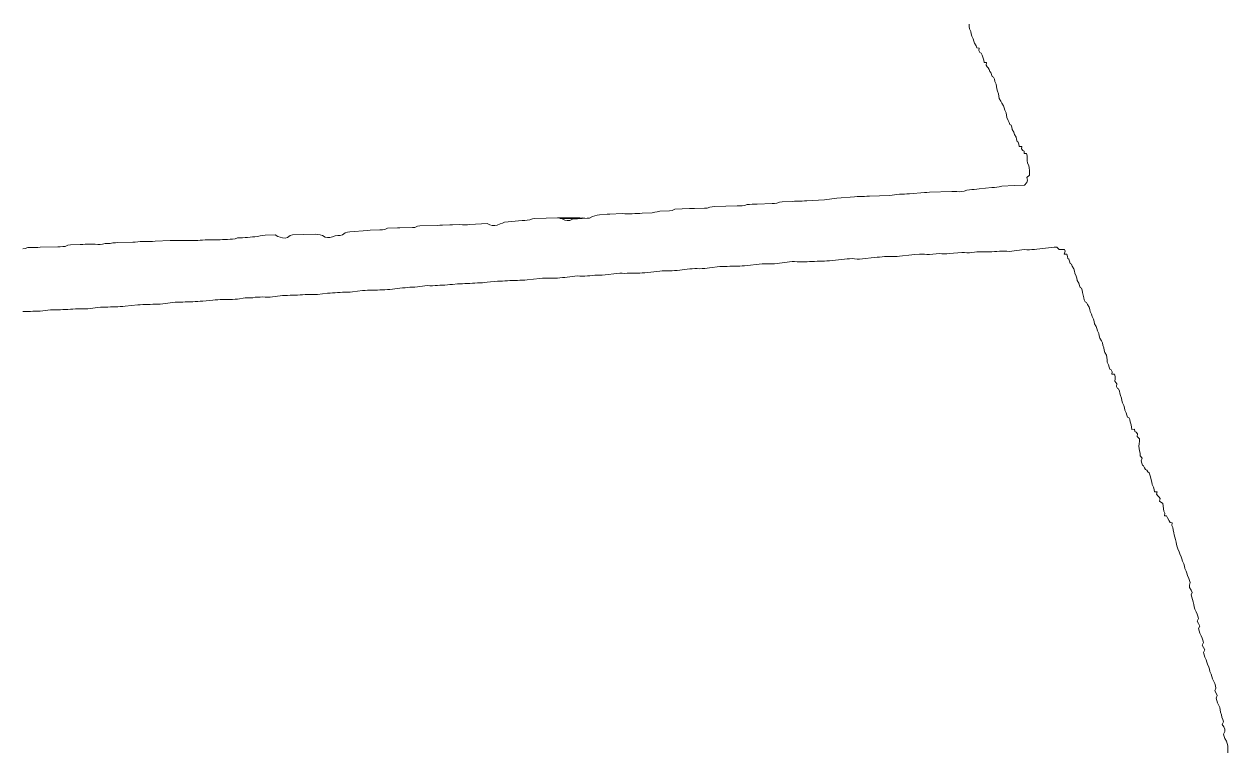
# Model space of a CAD drawing. Extents: x -16 to 11205, y -14909 to 147.
# Drawn here: x 15.76 to 26.38, y 104.07 to 110.5 of the extents above; entities that cross this region are included whole.
import ezdxf

# ---------------------------------------------------------------- set-up
doc = ezdxf.new("R2010")
doc.units = 0
doc.layers.get('0').update_dxf_attribs({"color": 1, "linetype": 'CONTINUOUS', "lineweight": 15, "true_color": 0xff0000})

msp = doc.modelspace()

# ---------------------------------------------------------------- linework, layer by layer
for p, q in [((24.097, 110.502), (24.097, 110.481)), ((24.097, 110.481), (24.1, 110.46)), ((24.1, 110.46), (24.109, 110.436)), ((24.109, 110.436), (24.113, 110.416)), ((24.113, 110.416), (24.118, 110.396)), ((24.118, 110.396), (24.13, 110.371)), ((24.13, 110.371), (24.136, 110.352)), ((24.136, 110.352), (24.142, 110.333)), ((24.142, 110.333), (24.157, 110.309)), ((24.157, 110.309), (24.164, 110.291)), ((24.164, 110.291), (24.184, 110.29)), ((24.184, 110.29), (24.181, 110.267)), ((24.181, 110.267), (24.191, 110.252)), ((24.191, 110.252), (24.201, 110.245)), ((24.201, 110.245), (24.209, 110.228)), ((24.209, 110.228), (24.215, 110.209)), ((24.215, 110.209), (24.224, 110.183)), ((24.224, 110.183), (24.228, 110.163)), ((24.228, 110.163), (24.25, 110.163)), ((24.25, 110.163), (24.245, 110.139)), ((24.245, 110.139), (24.255, 110.123)), ((24.255, 110.123), (24.264, 110.116)), ((24.264, 110.116), (24.273, 110.1)), ((24.273, 110.1), (24.279, 110.082)), ((24.279, 110.082), (24.288, 110.075)), ((24.288, 110.075), (24.294, 110.057)), ((24.294, 110.057), (24.3, 110.038)), ((24.3, 110.038), (24.31, 110.033)), ((24.31, 110.033), (24.318, 110.015)), ((24.318, 110.015), (24.323, 109.996)), ((24.323, 109.996), (24.335, 109.971)), ((24.335, 109.971), (24.338, 109.951)), ((24.338, 109.951), (24.341, 109.931)), ((24.341, 109.931), (24.345, 109.91)), ((24.345, 109.91), (24.355, 109.886)), ((24.355, 109.886), (24.357, 109.866)), ((24.357, 109.866), (24.361, 109.845)), ((24.361, 109.845), (24.376, 109.821)), ((24.376, 109.821), (24.383, 109.803)), ((24.383, 109.803), (24.4, 109.78)), ((24.4, 109.78), (24.405, 109.761)), ((24.405, 109.761), (24.41, 109.741)), ((24.41, 109.741), (24.422, 109.717)), ((24.422, 109.717), (24.425, 109.696)), ((24.425, 109.696), (24.427, 109.676)), ((24.427, 109.676), (24.44, 109.651)), ((24.44, 109.651), (24.448, 109.633)), ((24.448, 109.633), (24.455, 109.615)), ((24.455, 109.615), (24.465, 109.61)), ((24.465, 109.61), (24.471, 109.591)), ((24.471, 109.591), (24.476, 109.572)), ((24.476, 109.572), (24.49, 109.548)), ((24.49, 109.548), (24.495, 109.528)), ((24.495, 109.528), (24.509, 109.504)), ((24.509, 109.504), (24.514, 109.485)), ((24.514, 109.485), (24.519, 109.466)), ((24.519, 109.466), (24.528, 109.46)), ((24.528, 109.46), (24.533, 109.441)), ((24.533, 109.441), (24.538, 109.422)), ((24.538, 109.422), (24.559, 109.422)), ((24.559, 109.422), (24.558, 109.4)), ((24.558, 109.4), (24.568, 109.385)), ((24.568, 109.385), (24.582, 109.38)), ((24.582, 109.38), (24.582, 109.358)), ((24.582, 109.358), (24.602, 109.358)), ((24.602, 109.358), (24.606, 109.338)), ((24.606, 109.338), (24.607, 109.317)), ((24.607, 109.317), (24.608, 109.296)), ((24.608, 109.296), (24.611, 109.275)), ((24.611, 109.275), (24.622, 109.252)), ((24.622, 109.252), (24.625, 109.231)), ((24.625, 109.231), (24.628, 109.21)), ((24.628, 109.21), (24.629, 109.189)), ((24.604, 109.104), (24.585, 109.08)), ((24.627, 109.168), (24.604, 109.147)), ((24.604, 109.147), (24.61, 109.122)), ((24.61, 109.122), (24.604, 109.104)), ((24.629, 109.189), (24.627, 109.168)), ((23.215, 108.983), (23.193, 108.981)), ((23.392, 108.989), (23.215, 108.983)), ((23.415, 108.991), (23.392, 108.989)), ((23.437, 108.995), (23.415, 108.991)), ((23.458, 108.997), (23.437, 108.995)), ((23.48, 108.999), (23.458, 108.997)), ((23.502, 109), (23.48, 108.999)), ((23.524, 109.001), (23.502, 109)), ((23.546, 109.002), (23.524, 109.001)), ((23.568, 109.004), (23.546, 109.002)), ((23.701, 109.016), (23.568, 109.004)), ((23.723, 109.016), (23.701, 109.016)), ((23.745, 109.018), (23.723, 109.016)), ((23.943, 109.024), (23.745, 109.018)), ((23.965, 109.024), (23.943, 109.024)), ((23.987, 109.023), (23.965, 109.024)), ((24.009, 109.021), (23.987, 109.023)), ((24.031, 109.022), (24.009, 109.021)), ((24.052, 109.025), (24.031, 109.022)), ((24.076, 109.036), (24.052, 109.025)), ((24.098, 109.039), (24.076, 109.036)), ((24.119, 109.04), (24.098, 109.039)), ((24.141, 109.041), (24.119, 109.04)), ((24.163, 109.043), (24.141, 109.041)), ((24.184, 109.047), (24.163, 109.043)), ((24.296, 109.058), (24.184, 109.047)), ((24.318, 109.06), (24.296, 109.058)), ((24.339, 109.063), (24.318, 109.06)), ((24.361, 109.066), (24.339, 109.063)), ((24.383, 109.069), (24.361, 109.066)), ((24.494, 109.076), (24.383, 109.069)), ((24.585, 109.08), (24.494, 109.076)), ((21.783, 108.876), (21.761, 108.875)), ((21.806, 108.886), (21.783, 108.876)), ((21.828, 108.889), (21.806, 108.886)), ((21.85, 108.892), (21.828, 108.889)), ((22.048, 108.897), (21.85, 108.892)), ((22.07, 108.897), (22.048, 108.897)), ((22.092, 108.898), (22.07, 108.897)), ((22.114, 108.9), (22.092, 108.898)), ((22.137, 108.908), (22.114, 108.9)), ((22.158, 108.91), (22.137, 108.908)), ((22.18, 108.911), (22.158, 108.91)), ((22.202, 108.911), (22.18, 108.911)), ((22.224, 108.912), (22.202, 108.911)), ((22.356, 108.916), (22.224, 108.912)), ((22.378, 108.917), (22.356, 108.916)), ((22.4, 108.919), (22.378, 108.917)), ((22.423, 108.929), (22.4, 108.919)), ((22.445, 108.932), (22.423, 108.929)), ((22.533, 108.936), (22.445, 108.932)), ((22.555, 108.937), (22.533, 108.936)), ((22.577, 108.937), (22.555, 108.937)), ((22.599, 108.938), (22.577, 108.937)), ((22.621, 108.939), (22.599, 108.938)), ((22.642, 108.94), (22.621, 108.939)), ((22.664, 108.942), (22.642, 108.94)), ((22.819, 108.951), (22.664, 108.942)), ((22.841, 108.954), (22.819, 108.951)), ((22.863, 108.957), (22.841, 108.954)), ((22.885, 108.959), (22.863, 108.957)), ((22.906, 108.962), (22.885, 108.959)), ((22.928, 108.964), (22.906, 108.962)), ((23.084, 108.977), (22.928, 108.964)), ((23.106, 108.978), (23.084, 108.977)), ((23.172, 108.98), (23.106, 108.978)), ((23.193, 108.981), (23.172, 108.98)), ((20.218, 108.772), (20.197, 108.769)), ((20.242, 108.781), (20.218, 108.772)), ((20.264, 108.784), (20.242, 108.781)), ((20.462, 108.79), (20.264, 108.784)), ((20.659, 108.791), (20.462, 108.79)), ((20.504, 108.781), (20.483, 108.786)), ((20.483, 108.786), (20.616, 108.785)), ((20.528, 108.77), (20.504, 108.781)), ((20.595, 108.779), (20.571, 108.768)), ((20.726, 108.787), (20.595, 108.779)), ((20.616, 108.785), (20.637, 108.789)), ((20.637, 108.789), (20.682, 108.79)), ((20.704, 108.788), (20.659, 108.791)), ((20.682, 108.79), (20.704, 108.788)), ((20.747, 108.789), (20.726, 108.787)), ((20.771, 108.803), (20.747, 108.789)), ((20.792, 108.809), (20.771, 108.803)), ((20.813, 108.814), (20.792, 108.809)), ((20.834, 108.818), (20.813, 108.814)), ((20.902, 108.824), (20.834, 108.818)), ((20.924, 108.824), (20.902, 108.824)), ((21.034, 108.829), (20.924, 108.824)), ((21.056, 108.827), (21.034, 108.829)), ((21.078, 108.825), (21.056, 108.827)), ((21.1, 108.825), (21.078, 108.825)), ((21.123, 108.826), (21.1, 108.825)), ((21.145, 108.828), (21.123, 108.826)), ((21.167, 108.829), (21.145, 108.828)), ((21.189, 108.83), (21.167, 108.829)), ((21.211, 108.831), (21.189, 108.83)), ((21.298, 108.834), (21.211, 108.831)), ((21.322, 108.842), (21.298, 108.834)), ((21.344, 108.845), (21.322, 108.842)), ((21.365, 108.85), (21.344, 108.845)), ((21.453, 108.853), (21.365, 108.85)), ((21.474, 108.855), (21.453, 108.853)), ((21.498, 108.866), (21.474, 108.855)), ((21.629, 108.872), (21.498, 108.866)), ((21.673, 108.873), (21.629, 108.872)), ((21.761, 108.875), (21.651, 108.872)), ((21.651, 108.872), (21.673, 108.873)), ((18.609, 108.664), (18.589, 108.659)), ((18.63, 108.668), (18.609, 108.664)), ((18.787, 108.678), (18.63, 108.668)), ((18.809, 108.681), (18.787, 108.678)), ((18.897, 108.684), (18.809, 108.681)), ((18.918, 108.685), (18.897, 108.684)), ((18.94, 108.689), (18.918, 108.685)), ((18.963, 108.699), (18.94, 108.689)), ((19.051, 108.702), (18.963, 108.699)), ((19.073, 108.703), (19.051, 108.702)), ((19.183, 108.706), (19.073, 108.703)), ((19.205, 108.707), (19.183, 108.706)), ((19.228, 108.717), (19.205, 108.707)), ((19.25, 108.72), (19.228, 108.717)), ((19.404, 108.724), (19.25, 108.72)), ((19.426, 108.725), (19.404, 108.724)), ((19.448, 108.727), (19.426, 108.725)), ((19.514, 108.729), (19.448, 108.727)), ((19.536, 108.73), (19.514, 108.729)), ((19.602, 108.732), (19.536, 108.73)), ((19.624, 108.73), (19.602, 108.732)), ((19.646, 108.729), (19.624, 108.73)), ((19.668, 108.729), (19.646, 108.729)), ((19.69, 108.731), (19.668, 108.729)), ((19.844, 108.741), (19.69, 108.731)), ((19.867, 108.728), (19.844, 108.741)), ((19.888, 108.724), (19.867, 108.728)), ((19.911, 108.723), (19.888, 108.724)), ((19.932, 108.725), (19.911, 108.723)), ((19.957, 108.738), (19.932, 108.725)), ((19.977, 108.745), (19.957, 108.738)), ((19.996, 108.752), (19.977, 108.745)), ((20.153, 108.768), (19.996, 108.752)), ((20.175, 108.767), (20.153, 108.768)), ((20.197, 108.769), (20.175, 108.767)), ((20.55, 108.767), (20.528, 108.77)), ((20.571, 108.768), (20.55, 108.767)), ((16.385, 108.559), (16.296, 108.557)), ((16.407, 108.555), (16.385, 108.559)), ((16.45, 108.558), (16.429, 108.554)), ((16.471, 108.563), (16.45, 108.558)), ((16.516, 108.564), (16.471, 108.563)), ((16.54, 108.569), (16.516, 108.564)), ((16.562, 108.57), (16.54, 108.569)), ((16.583, 108.573), (16.562, 108.57)), ((16.715, 108.576), (16.583, 108.573)), ((16.737, 108.577), (16.715, 108.576)), ((16.759, 108.579), (16.737, 108.577)), ((16.781, 108.581), (16.759, 108.579)), ((16.869, 108.583), (16.781, 108.581)), ((16.891, 108.583), (16.869, 108.583)), ((16.913, 108.585), (16.891, 108.583)), ((17.046, 108.591), (16.913, 108.585)), ((17.068, 108.591), (17.046, 108.591)), ((17.134, 108.592), (17.068, 108.591)), ((17.156, 108.592), (17.134, 108.592)), ((17.178, 108.592), (17.156, 108.592)), ((17.2, 108.591), (17.178, 108.592)), ((17.222, 108.591), (17.2, 108.591)), ((17.244, 108.59), (17.222, 108.591)), ((17.266, 108.59), (17.244, 108.59)), ((17.289, 108.591), (17.266, 108.59)), ((17.311, 108.593), (17.289, 108.591)), ((17.332, 108.595), (17.311, 108.593)), ((17.354, 108.596), (17.332, 108.595)), ((17.487, 108.598), (17.354, 108.596)), ((17.508, 108.599), (17.487, 108.598)), ((17.53, 108.6), (17.508, 108.599)), ((17.552, 108.601), (17.53, 108.6)), ((17.574, 108.602), (17.552, 108.601)), ((17.596, 108.603), (17.574, 108.602)), ((17.618, 108.605), (17.596, 108.603)), ((17.641, 108.613), (17.618, 108.605)), ((17.663, 108.614), (17.641, 108.613)), ((17.685, 108.615), (17.663, 108.614)), ((17.707, 108.616), (17.685, 108.615)), ((17.729, 108.618), (17.707, 108.616)), ((17.751, 108.621), (17.729, 108.618)), ((17.772, 108.623), (17.751, 108.621)), ((17.794, 108.624), (17.772, 108.623)), ((17.816, 108.625), (17.794, 108.624)), ((17.84, 108.632), (17.816, 108.625)), ((17.862, 108.635), (17.84, 108.632)), ((17.883, 108.637), (17.862, 108.635)), ((17.971, 108.64), (17.883, 108.637)), ((17.995, 108.627), (17.971, 108.64)), ((18.016, 108.62), (17.995, 108.627)), ((18.037, 108.613), (18.016, 108.62)), ((18.06, 108.611), (18.037, 108.613)), ((18.082, 108.616), (18.06, 108.611)), ((18.105, 108.635), (18.082, 108.616)), ((18.125, 108.642), (18.105, 108.635)), ((18.325, 108.647), (18.125, 108.642)), ((18.347, 108.645), (18.325, 108.647)), ((18.369, 108.642), (18.347, 108.645)), ((18.389, 108.636), (18.369, 108.642)), ((18.412, 108.62), (18.389, 108.636)), ((18.434, 108.616), (18.412, 108.62)), ((18.456, 108.618), (18.434, 108.616)), ((18.478, 108.623), (18.456, 108.618)), ((18.501, 108.633), (18.478, 108.623)), ((18.524, 108.634), (18.501, 108.633)), ((18.545, 108.636), (18.524, 108.634)), ((18.566, 108.641), (18.545, 108.636)), ((18.589, 108.659), (18.566, 108.641)), ((15.767, 108.519), (15.745, 108.516)), ((15.79, 108.528), (15.767, 108.519)), ((15.856, 108.53), (15.79, 108.528)), ((15.878, 108.53), (15.856, 108.53)), ((15.9, 108.532), (15.878, 108.53)), ((16.054, 108.534), (15.9, 108.532)), ((16.076, 108.535), (16.054, 108.534)), ((16.098, 108.537), (16.076, 108.535)), ((16.12, 108.539), (16.098, 108.537)), ((16.143, 108.549), (16.12, 108.539)), ((16.165, 108.552), (16.143, 108.549)), ((16.252, 108.554), (16.165, 108.552)), ((16.275, 108.555), (16.252, 108.554)), ((16.296, 108.557), (16.275, 108.555)), ((16.429, 108.554), (16.407, 108.555)), ((23.459, 108.45), (23.481, 108.452)), ((23.481, 108.452), (23.591, 108.464)), ((23.591, 108.464), (23.613, 108.466)), ((23.613, 108.466), (23.657, 108.471)), ((23.657, 108.471), (23.679, 108.471)), ((23.679, 108.471), (23.701, 108.469)), ((23.701, 108.469), (23.723, 108.466)), ((23.723, 108.466), (23.746, 108.466)), ((23.746, 108.466), (23.833, 108.475)), ((23.833, 108.475), (23.855, 108.473)), ((23.855, 108.473), (23.877, 108.473)), ((23.877, 108.473), (23.899, 108.474)), ((23.899, 108.474), (23.921, 108.476)), ((23.921, 108.476), (24.032, 108.486)), ((24.032, 108.486), (24.054, 108.484)), ((24.054, 108.484), (24.076, 108.482)), ((24.076, 108.482), (24.098, 108.483)), ((24.098, 108.483), (24.164, 108.49)), ((24.164, 108.49), (24.186, 108.491)), ((24.186, 108.491), (24.208, 108.491)), ((24.208, 108.491), (24.23, 108.492)), ((24.23, 108.492), (24.252, 108.492)), ((24.252, 108.492), (24.274, 108.492)), ((24.274, 108.492), (24.296, 108.492)), ((24.296, 108.492), (24.318, 108.493)), ((24.318, 108.493), (24.34, 108.494)), ((24.34, 108.494), (24.362, 108.496)), ((24.362, 108.496), (24.384, 108.498)), ((24.384, 108.498), (24.406, 108.498)), ((24.406, 108.498), (24.428, 108.496)), ((24.428, 108.496), (24.45, 108.495)), ((24.45, 108.495), (24.583, 108.51)), ((24.583, 108.51), (24.605, 108.509)), ((24.605, 108.509), (24.627, 108.509)), ((24.627, 108.509), (24.649, 108.51)), ((24.649, 108.51), (24.671, 108.512)), ((24.671, 108.512), (24.692, 108.515)), ((24.692, 108.515), (24.847, 108.532)), ((24.847, 108.532), (24.869, 108.533)), ((24.869, 108.533), (24.891, 108.511)), ((24.891, 108.511), (24.936, 108.512)), ((24.942, 108.496), (24.935, 108.469)), ((24.935, 108.469), (24.958, 108.469)), ((24.936, 108.512), (24.942, 108.496)), ((24.958, 108.469), (24.962, 108.45)), ((21.762, 108.345), (21.805, 108.35)), ((21.805, 108.35), (21.895, 108.36)), ((21.895, 108.36), (21.917, 108.361)), ((21.917, 108.361), (21.939, 108.362)), ((21.939, 108.362), (21.961, 108.362)), ((21.961, 108.362), (21.983, 108.363)), ((21.983, 108.363), (22.005, 108.365)), ((22.005, 108.365), (22.027, 108.365)), ((22.027, 108.365), (22.049, 108.365)), ((22.049, 108.365), (22.071, 108.365)), ((22.071, 108.365), (22.093, 108.366)), ((22.093, 108.366), (22.114, 108.368)), ((22.114, 108.368), (22.269, 108.385)), ((22.269, 108.385), (22.291, 108.385)), ((22.291, 108.385), (22.313, 108.385)), ((22.313, 108.385), (22.335, 108.385)), ((22.335, 108.385), (22.357, 108.385)), ((22.357, 108.385), (22.379, 108.386)), ((22.379, 108.386), (22.533, 108.405)), ((22.533, 108.405), (22.555, 108.404)), ((22.555, 108.404), (22.577, 108.403)), ((22.577, 108.403), (22.6, 108.403)), ((22.6, 108.403), (22.622, 108.403)), ((22.622, 108.403), (22.644, 108.403)), ((22.644, 108.403), (22.666, 108.403)), ((22.666, 108.403), (22.688, 108.404)), ((22.688, 108.404), (22.71, 108.404)), ((22.71, 108.404), (22.732, 108.406)), ((22.732, 108.406), (22.754, 108.407)), ((22.754, 108.407), (22.776, 108.407)), ((22.776, 108.407), (22.798, 108.408)), ((22.798, 108.408), (22.82, 108.409)), ((22.82, 108.409), (22.841, 108.411)), ((22.841, 108.411), (22.863, 108.412)), ((22.863, 108.412), (22.996, 108.427)), ((22.996, 108.427), (23.018, 108.429)), ((23.018, 108.429), (23.04, 108.43)), ((23.04, 108.43), (23.062, 108.431)), ((23.062, 108.431), (23.084, 108.429)), ((23.084, 108.429), (23.106, 108.427)), ((23.106, 108.427), (23.128, 108.426)), ((23.128, 108.426), (23.283, 108.443)), ((23.283, 108.443), (23.305, 108.444)), ((23.305, 108.444), (23.327, 108.446)), ((23.327, 108.446), (23.349, 108.449)), ((23.349, 108.449), (23.371, 108.45)), ((23.371, 108.45), (23.393, 108.45)), ((23.393, 108.45), (23.415, 108.45)), ((23.415, 108.45), (23.437, 108.449)), ((23.437, 108.449), (23.459, 108.45)), ((24.962, 108.45), (24.967, 108.431)), ((24.967, 108.431), (24.976, 108.425)), ((24.976, 108.425), (24.982, 108.407)), ((24.982, 108.407), (24.988, 108.388)), ((24.988, 108.388), (24.998, 108.383)), ((24.998, 108.383), (25.004, 108.364)), ((25.004, 108.364), (25.019, 108.34)), ((20.087, 108.239), (20.109, 108.239)), ((20.109, 108.239), (20.131, 108.24)), ((20.131, 108.24), (20.153, 108.241)), ((20.153, 108.241), (20.175, 108.242)), ((20.175, 108.242), (20.197, 108.243)), ((20.197, 108.243), (20.308, 108.256)), ((20.308, 108.256), (20.33, 108.257)), ((20.33, 108.257), (20.352, 108.257)), ((20.352, 108.257), (20.374, 108.257)), ((20.374, 108.257), (20.396, 108.258)), ((20.396, 108.258), (20.418, 108.258)), ((20.418, 108.258), (20.44, 108.258)), ((20.44, 108.258), (20.462, 108.259)), ((20.462, 108.259), (20.484, 108.261)), ((20.484, 108.261), (20.506, 108.263)), ((20.506, 108.263), (20.527, 108.265)), ((20.527, 108.265), (20.638, 108.278)), ((20.638, 108.278), (20.66, 108.277)), ((20.66, 108.277), (20.683, 108.277)), ((20.683, 108.277), (20.705, 108.277)), ((20.705, 108.277), (20.727, 108.278)), ((20.727, 108.278), (20.748, 108.28)), ((20.748, 108.28), (20.77, 108.282)), ((20.77, 108.282), (20.792, 108.284)), ((20.792, 108.284), (20.814, 108.285)), ((20.814, 108.285), (20.836, 108.286)), ((20.836, 108.286), (20.858, 108.286)), ((20.858, 108.286), (21.013, 108.303)), ((21.013, 108.303), (21.035, 108.301)), ((21.035, 108.301), (21.057, 108.3)), ((21.057, 108.3), (21.079, 108.301)), ((21.079, 108.301), (21.101, 108.302)), ((21.101, 108.302), (21.123, 108.302)), ((21.123, 108.302), (21.145, 108.302)), ((21.145, 108.302), (21.167, 108.302)), ((21.167, 108.302), (21.189, 108.302)), ((21.189, 108.302), (21.211, 108.304)), ((21.211, 108.304), (21.233, 108.306)), ((21.233, 108.306), (21.366, 108.321)), ((21.366, 108.321), (21.388, 108.322)), ((21.388, 108.322), (21.41, 108.322)), ((21.41, 108.322), (21.432, 108.322)), ((21.432, 108.322), (21.454, 108.322)), ((21.454, 108.322), (21.476, 108.323)), ((21.476, 108.323), (21.497, 108.325)), ((21.497, 108.325), (21.519, 108.327)), ((21.519, 108.327), (21.63, 108.341)), ((21.63, 108.341), (21.652, 108.342)), ((21.652, 108.342), (21.674, 108.343)), ((21.674, 108.343), (21.696, 108.343)), ((21.696, 108.343), (21.718, 108.342)), ((21.718, 108.342), (21.74, 108.343)), ((21.74, 108.343), (21.762, 108.345)), ((25.019, 108.34), (25.024, 108.321)), ((25.024, 108.321), (25.028, 108.301)), ((25.028, 108.301), (25.041, 108.277)), ((25.041, 108.277), (25.045, 108.257)), ((25.045, 108.257), (25.049, 108.237)), ((18.545, 108.132), (18.567, 108.134)), ((18.567, 108.134), (18.589, 108.135)), ((18.589, 108.135), (18.611, 108.136)), ((18.611, 108.136), (18.633, 108.136)), ((18.633, 108.136), (18.655, 108.137)), ((18.655, 108.137), (18.744, 108.149)), ((18.744, 108.149), (18.765, 108.15)), ((18.765, 108.15), (18.787, 108.151)), ((18.787, 108.151), (18.809, 108.152)), ((18.809, 108.152), (18.831, 108.152)), ((18.831, 108.152), (18.853, 108.153)), ((18.853, 108.153), (18.875, 108.153)), ((18.875, 108.153), (18.897, 108.154)), ((18.897, 108.154), (18.919, 108.155)), ((18.919, 108.155), (18.941, 108.156)), ((18.941, 108.156), (18.963, 108.157)), ((18.963, 108.157), (18.985, 108.159)), ((18.985, 108.159), (19.096, 108.172)), ((19.096, 108.172), (19.118, 108.173)), ((19.118, 108.173), (19.14, 108.176)), ((19.14, 108.176), (19.161, 108.178)), ((19.161, 108.178), (19.183, 108.18)), ((19.183, 108.18), (19.205, 108.18)), ((19.205, 108.18), (19.316, 108.192)), ((19.316, 108.192), (19.338, 108.19)), ((19.338, 108.19), (19.36, 108.19)), ((19.36, 108.19), (19.383, 108.192)), ((19.383, 108.192), (19.404, 108.194)), ((19.404, 108.194), (19.426, 108.195)), ((19.426, 108.195), (19.448, 108.196)), ((19.448, 108.196), (19.47, 108.197)), ((19.47, 108.197), (19.492, 108.2)), ((19.492, 108.2), (19.514, 108.202)), ((19.514, 108.202), (19.536, 108.203)), ((19.536, 108.203), (19.581, 108.209)), ((19.581, 108.209), (19.603, 108.208)), ((19.603, 108.208), (19.625, 108.209)), ((19.625, 108.209), (19.647, 108.21)), ((19.647, 108.21), (19.669, 108.211)), ((19.669, 108.211), (19.691, 108.212)), ((19.691, 108.212), (19.713, 108.214)), ((19.713, 108.214), (19.735, 108.215)), ((19.735, 108.215), (19.757, 108.216)), ((19.757, 108.216), (19.779, 108.217)), ((19.779, 108.217), (19.801, 108.218)), ((19.801, 108.218), (19.823, 108.22)), ((19.823, 108.22), (19.844, 108.222)), ((19.844, 108.222), (19.933, 108.233)), ((19.933, 108.233), (19.955, 108.233)), ((19.955, 108.233), (19.977, 108.233)), ((19.977, 108.233), (20, 108.234)), ((20, 108.234), (20.022, 108.235)), ((20.022, 108.235), (20.043, 108.237)), ((20.043, 108.237), (20.065, 108.238)), ((20.065, 108.238), (20.087, 108.239)), ((25.049, 108.237), (25.062, 108.213)), ((25.062, 108.213), (25.068, 108.194)), ((25.068, 108.194), (25.076, 108.176)), ((25.076, 108.176), (25.086, 108.171)), ((25.086, 108.171), (25.092, 108.152)), ((25.092, 108.152), (25.096, 108.132)), ((16.848, 108.026), (16.87, 108.027)), ((16.87, 108.027), (16.892, 108.028)), ((16.892, 108.028), (16.914, 108.028)), ((16.914, 108.028), (16.936, 108.029)), ((16.936, 108.029), (16.958, 108.03)), ((16.958, 108.03), (16.98, 108.031)), ((16.98, 108.031), (17.091, 108.046)), ((17.091, 108.046), (17.113, 108.046)), ((17.113, 108.046), (17.135, 108.046)), ((17.135, 108.046), (17.157, 108.047)), ((17.157, 108.047), (17.179, 108.048)), ((17.179, 108.048), (17.201, 108.048)), ((17.201, 108.048), (17.223, 108.049)), ((17.223, 108.049), (17.245, 108.05)), ((17.245, 108.05), (17.267, 108.052)), ((17.267, 108.052), (17.289, 108.053)), ((17.289, 108.053), (17.311, 108.054)), ((17.311, 108.054), (17.333, 108.054)), ((17.333, 108.054), (17.421, 108.065)), ((17.421, 108.065), (17.443, 108.067)), ((17.443, 108.067), (17.465, 108.068)), ((17.465, 108.068), (17.487, 108.069)), ((17.487, 108.069), (17.509, 108.07)), ((17.509, 108.07), (17.531, 108.07)), ((17.531, 108.07), (17.553, 108.071)), ((17.553, 108.071), (17.575, 108.071)), ((17.575, 108.071), (17.597, 108.071)), ((17.597, 108.071), (17.619, 108.072)), ((17.619, 108.072), (17.641, 108.074)), ((17.641, 108.074), (17.708, 108.084)), ((17.708, 108.084), (17.73, 108.084)), ((17.73, 108.084), (17.752, 108.085)), ((17.752, 108.085), (17.774, 108.086)), ((17.774, 108.086), (17.796, 108.089)), ((17.796, 108.089), (17.818, 108.09)), ((17.818, 108.09), (17.84, 108.091)), ((17.84, 108.091), (17.862, 108.092)), ((17.862, 108.092), (17.884, 108.091)), ((17.884, 108.091), (17.906, 108.091)), ((17.906, 108.091), (17.928, 108.091)), ((17.928, 108.091), (17.95, 108.094)), ((17.95, 108.094), (17.971, 108.097)), ((17.971, 108.097), (18.038, 108.104)), ((18.038, 108.104), (18.06, 108.104)), ((18.06, 108.104), (18.082, 108.106)), ((18.082, 108.106), (18.104, 108.107)), ((18.104, 108.107), (18.126, 108.108)), ((18.126, 108.108), (18.148, 108.108)), ((18.148, 108.108), (18.17, 108.109)), ((18.17, 108.109), (18.192, 108.11)), ((18.192, 108.11), (18.214, 108.112)), ((18.214, 108.112), (18.236, 108.114)), ((18.236, 108.114), (18.258, 108.115)), ((18.258, 108.115), (18.28, 108.114)), ((18.28, 108.114), (18.302, 108.114)), ((18.302, 108.114), (18.324, 108.114)), ((18.324, 108.114), (18.346, 108.115)), ((18.346, 108.115), (18.435, 108.127)), ((18.435, 108.127), (18.457, 108.127)), ((18.457, 108.127), (18.479, 108.128)), ((18.479, 108.128), (18.501, 108.13)), ((18.501, 108.13), (18.523, 108.131)), ((18.523, 108.131), (18.545, 108.132)), ((25.096, 108.132), (25.103, 108.107)), ((25.103, 108.107), (25.106, 108.086)), ((25.106, 108.086), (25.111, 108.067)), ((25.111, 108.067), (25.119, 108.049)), ((25.119, 108.049), (25.13, 108.044)), ((25.13, 108.044), (25.139, 108.027)), ((25.139, 108.027), (25.155, 108.003)), ((15.746, 107.963), (15.768, 107.964)), ((15.768, 107.964), (15.79, 107.964)), ((15.79, 107.964), (15.812, 107.965)), ((15.812, 107.965), (15.834, 107.966)), ((15.834, 107.966), (15.856, 107.967)), ((15.856, 107.967), (15.878, 107.968)), ((15.878, 107.968), (15.9, 107.968)), ((15.9, 107.968), (15.922, 107.969)), ((15.922, 107.969), (15.989, 107.979)), ((15.989, 107.979), (16.011, 107.979)), ((16.011, 107.979), (16.033, 107.979)), ((16.033, 107.979), (16.055, 107.979)), ((16.055, 107.979), (16.077, 107.98)), ((16.077, 107.98), (16.099, 107.981)), ((16.099, 107.981), (16.121, 107.982)), ((16.121, 107.982), (16.143, 107.983)), ((16.143, 107.983), (16.165, 107.984)), ((16.165, 107.984), (16.187, 107.985)), ((16.187, 107.985), (16.209, 107.986)), ((16.209, 107.986), (16.231, 107.987)), ((16.231, 107.987), (16.253, 107.986)), ((16.253, 107.986), (16.275, 107.986)), ((16.275, 107.986), (16.297, 107.987)), ((16.297, 107.987), (16.319, 107.988)), ((16.319, 107.988), (16.341, 107.99)), ((16.341, 107.99), (16.408, 108)), ((16.408, 108), (16.43, 108.001)), ((16.43, 108.001), (16.452, 108.002)), ((16.452, 108.002), (16.474, 108.002)), ((16.474, 108.002), (16.496, 108.003)), ((16.496, 108.003), (16.518, 108.004)), ((16.518, 108.004), (16.54, 108.004)), ((16.54, 108.004), (16.562, 108.005)), ((16.562, 108.005), (16.584, 108.006)), ((16.584, 108.006), (16.606, 108.008)), ((16.606, 108.008), (16.627, 108.009)), ((16.627, 108.009), (16.649, 108.01)), ((16.649, 108.01), (16.76, 108.024)), ((16.76, 108.024), (16.782, 108.024)), ((16.782, 108.024), (16.804, 108.025)), ((16.804, 108.025), (16.826, 108.026)), ((16.826, 108.026), (16.848, 108.026)), ((25.155, 108.003), (25.159, 107.983)), ((25.159, 107.983), (25.162, 107.963)), ((25.162, 107.963), (25.175, 107.939)), ((25.175, 107.939), (25.181, 107.919)), ((25.181, 107.919), (25.194, 107.895)), ((25.194, 107.895), (25.198, 107.875)), ((25.198, 107.875), (25.202, 107.856)), ((25.202, 107.856), (25.216, 107.831)), ((25.216, 107.831), (25.222, 107.813)), ((25.222, 107.813), (25.228, 107.793)), ((25.228, 107.793), (25.24, 107.769)), ((25.24, 107.769), (25.243, 107.749)), ((25.243, 107.749), (25.248, 107.729)), ((25.248, 107.729), (25.264, 107.706)), ((25.264, 107.706), (25.272, 107.687)), ((25.272, 107.687), (25.276, 107.667)), ((25.276, 107.667), (25.285, 107.642)), ((25.285, 107.642), (25.288, 107.622)), ((25.288, 107.622), (25.293, 107.602)), ((25.293, 107.602), (25.306, 107.579)), ((25.306, 107.579), (25.31, 107.558)), ((25.31, 107.558), (25.312, 107.538)), ((25.312, 107.538), (25.314, 107.517)), ((25.314, 107.517), (25.326, 107.493)), ((25.326, 107.493), (25.332, 107.473)), ((25.332, 107.473), (25.337, 107.455)), ((25.337, 107.455), (25.348, 107.449)), ((25.348, 107.449), (25.356, 107.432)), ((25.356, 107.432), (25.355, 107.411)), ((25.355, 107.411), (25.377, 107.41)), ((25.377, 107.41), (25.383, 107.391)), ((25.383, 107.391), (25.383, 107.369)), ((25.383, 107.369), (25.381, 107.348)), ((25.381, 107.348), (25.4, 107.326)), ((25.4, 107.326), (25.395, 107.303)), ((25.395, 107.303), (25.404, 107.285)), ((25.404, 107.285), (25.413, 107.28)), ((25.413, 107.28), (25.421, 107.262)), ((25.421, 107.262), (25.426, 107.243)), ((25.426, 107.243), (25.43, 107.223)), ((25.43, 107.223), (25.441, 107.198)), ((25.441, 107.198), (25.444, 107.178)), ((25.444, 107.178), (25.449, 107.158)), ((25.449, 107.158), (25.461, 107.134)), ((25.461, 107.134), (25.465, 107.114)), ((25.465, 107.114), (25.469, 107.094)), ((25.469, 107.094), (25.481, 107.069)), ((25.481, 107.069), (25.487, 107.05)), ((25.487, 107.05), (25.494, 107.032)), ((25.494, 107.032), (25.505, 107.027)), ((25.505, 107.027), (25.512, 107.009)), ((25.512, 107.009), (25.517, 106.989)), ((25.517, 106.989), (25.526, 106.964)), ((25.526, 106.964), (25.527, 106.942)), ((25.527, 106.942), (25.532, 106.923)), ((25.532, 106.923), (25.554, 106.924)), ((25.554, 106.924), (25.556, 106.903)), ((25.556, 106.903), (25.57, 106.898)), ((25.57, 106.898), (25.581, 106.883)), ((25.581, 106.883), (25.577, 106.86)), ((25.577, 106.86), (25.6, 106.839)), ((25.595, 106.796), (25.593, 106.775)), ((25.593, 106.775), (25.596, 106.754)), ((25.598, 106.818), (25.595, 106.796)), ((25.596, 106.754), (25.6, 106.733)), ((25.6, 106.839), (25.598, 106.818)), ((25.6, 106.733), (25.603, 106.712)), ((25.603, 106.712), (25.604, 106.691)), ((25.604, 106.691), (25.621, 106.669)), ((25.621, 106.669), (25.612, 106.646)), ((25.612, 106.646), (25.618, 106.626)), ((25.618, 106.626), (25.626, 106.608)), ((25.626, 106.608), (25.635, 106.602)), ((25.635, 106.602), (25.643, 106.585)), ((25.643, 106.585), (25.651, 106.569)), ((25.651, 106.569), (25.662, 106.562)), ((25.662, 106.562), (25.673, 106.547)), ((25.673, 106.547), (25.684, 106.541)), ((25.684, 106.541), (25.691, 106.523)), ((25.691, 106.523), (25.695, 106.503)), ((25.695, 106.503), (25.702, 106.477)), ((25.702, 106.477), (25.706, 106.457)), ((25.706, 106.457), (25.711, 106.437)), ((25.711, 106.437), (25.722, 106.412)), ((25.722, 106.412), (25.727, 106.392)), ((25.727, 106.392), (25.732, 106.373)), ((25.732, 106.373), (25.753, 106.373)), ((25.753, 106.373), (25.75, 106.35)), ((25.75, 106.35), (25.76, 106.335)), ((25.76, 106.335), (25.77, 106.327)), ((25.77, 106.327), (25.78, 106.312)), ((25.78, 106.312), (25.776, 106.288)), ((25.776, 106.288), (25.804, 106.269)), ((25.804, 106.269), (25.806, 106.248)), ((25.806, 106.248), (25.811, 106.222)), ((25.811, 106.222), (25.814, 106.202)), ((25.814, 106.202), (25.821, 106.183)), ((25.821, 106.183), (25.82, 106.161)), ((25.82, 106.161), (25.838, 106.159)), ((25.838, 106.159), (25.846, 106.142)), ((25.846, 106.142), (25.86, 106.117)), ((25.86, 106.117), (25.868, 106.1)), ((25.868, 106.1), (25.886, 106.098)), ((25.886, 106.098), (25.885, 106.076)), ((25.885, 106.076), (25.892, 106.057)), ((25.892, 106.057), (25.895, 106.037)), ((25.895, 106.037), (25.901, 106.011)), ((25.901, 106.011), (25.905, 105.991)), ((25.905, 105.991), (25.911, 105.971)), ((25.911, 105.971), (25.916, 105.951)), ((25.916, 105.951), (25.923, 105.927)), ((25.923, 105.927), (25.926, 105.906)), ((25.926, 105.906), (25.931, 105.886)), ((25.931, 105.886), (25.938, 105.868)), ((25.938, 105.868), (25.95, 105.843)), ((25.95, 105.843), (25.955, 105.823)), ((25.955, 105.823), (25.967, 105.799)), ((25.967, 105.799), (25.973, 105.78)), ((25.973, 105.78), (25.977, 105.76)), ((25.977, 105.76), (25.989, 105.735)), ((25.989, 105.735), (25.995, 105.716)), ((25.995, 105.716), (25.999, 105.696)), ((25.999, 105.696), (26.011, 105.672)), ((26.011, 105.672), (26.017, 105.653)), ((26.017, 105.653), (26.021, 105.633)), ((26.021, 105.633), (26.033, 105.608)), ((26.033, 105.608), (26.04, 105.589)), ((26.04, 105.589), (26.046, 105.57)), ((26.046, 105.57), (26.041, 105.547)), ((26.041, 105.547), (26.041, 105.526)), ((26.041, 105.526), (26.054, 105.505)), ((26.063, 105.484), (26.053, 105.461)), ((26.054, 105.505), (26.063, 105.484)), ((26.053, 105.461), (26.059, 105.441)), ((26.059, 105.441), (26.066, 105.421)), ((26.066, 105.421), (26.071, 105.401)), ((26.071, 105.401), (26.078, 105.376)), ((26.078, 105.376), (26.082, 105.356)), ((26.082, 105.356), (26.087, 105.336)), ((26.087, 105.336), (26.099, 105.312)), ((26.099, 105.312), (26.106, 105.293)), ((26.106, 105.293), (26.113, 105.273)), ((26.113, 105.273), (26.118, 105.253)), ((26.118, 105.253), (26.108, 105.23)), ((26.108, 105.23), (26.12, 105.208)), ((26.13, 105.187), (26.119, 105.165)), ((26.119, 105.165), (26.124, 105.144)), ((26.12, 105.208), (26.13, 105.187)), ((26.124, 105.144), (26.131, 105.124)), ((26.131, 105.124), (26.144, 105.1)), ((26.144, 105.1), (26.151, 105.081)), ((26.151, 105.081), (26.157, 105.062)), ((26.157, 105.062), (26.162, 105.041)), ((26.162, 105.041), (26.152, 105.018)), ((26.152, 105.018), (26.162, 104.997)), ((26.162, 104.997), (26.174, 104.976)), ((26.174, 104.976), (26.164, 104.953)), ((26.164, 104.953), (26.169, 104.932)), ((26.169, 104.932), (26.175, 104.913)), ((26.175, 104.913), (26.188, 104.888)), ((26.188, 104.888), (26.194, 104.869)), ((26.194, 104.869), (26.198, 104.849)), ((26.198, 104.849), (26.21, 104.825)), ((26.21, 104.825), (26.216, 104.806)), ((26.216, 104.806), (26.22, 104.786)), ((26.22, 104.786), (26.232, 104.761)), ((26.232, 104.761), (26.238, 104.742)), ((26.238, 104.742), (26.243, 104.722)), ((26.243, 104.722), (26.255, 104.698)), ((26.255, 104.698), (26.262, 104.679)), ((26.262, 104.679), (26.268, 104.659)), ((26.273, 104.639), (26.263, 104.616)), ((26.268, 104.659), (26.273, 104.639)), ((26.263, 104.616), (26.275, 104.594)), ((26.285, 104.573), (26.274, 104.551)), ((26.274, 104.551), (26.28, 104.53)), ((26.275, 104.594), (26.285, 104.573)), ((26.28, 104.53), (26.286, 104.51)), ((26.286, 104.51), (26.299, 104.486)), ((26.299, 104.486), (26.306, 104.467)), ((26.306, 104.467), (26.311, 104.447)), ((26.311, 104.447), (26.314, 104.427)), ((26.314, 104.427), (26.322, 104.402)), ((26.322, 104.402), (26.326, 104.382)), ((26.326, 104.382), (26.333, 104.363)), ((26.339, 104.342), (26.329, 104.319)), ((26.329, 104.319), (26.343, 104.298)), ((26.333, 104.363), (26.339, 104.342)), ((26.351, 104.256), (26.341, 104.233)), ((26.341, 104.233), (26.346, 104.212)), ((26.343, 104.298), (26.351, 104.277)), ((26.346, 104.212), (26.352, 104.193)), ((26.351, 104.277), (26.351, 104.256)), ((26.352, 104.193), (26.365, 104.169)), ((26.365, 104.169), (26.372, 104.15)), ((26.372, 104.15), (26.379, 104.13)), ((26.379, 104.13), (26.379, 104.109)), ((26.379, 104.109), (26.379, 104.088)), ((26.379, 104.088), (26.379, 104.067))]:
    msp.add_line(p, q)

doc.saveas('drawing.dxf')
